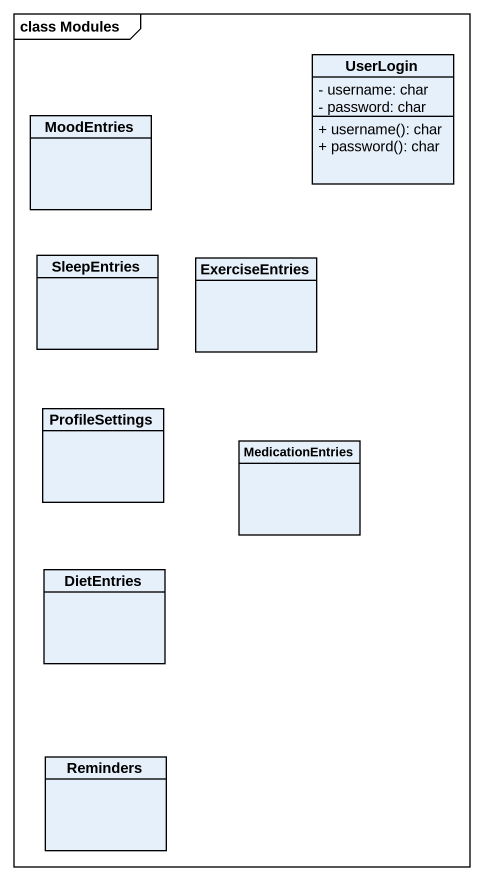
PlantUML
@startuml
mainframe class Modules
hide circle
hide empty members
skinparam classAttributeIconSize 0
class UserLogin {
  - username: char
  - password: char
  + username(): char
  + password(): char
}
class MoodEntries
class SleepEntries
class ExerciseEntries
class ProfileSettings
class MedicationEntries
class DietEntries
class Reminders
@enduml
